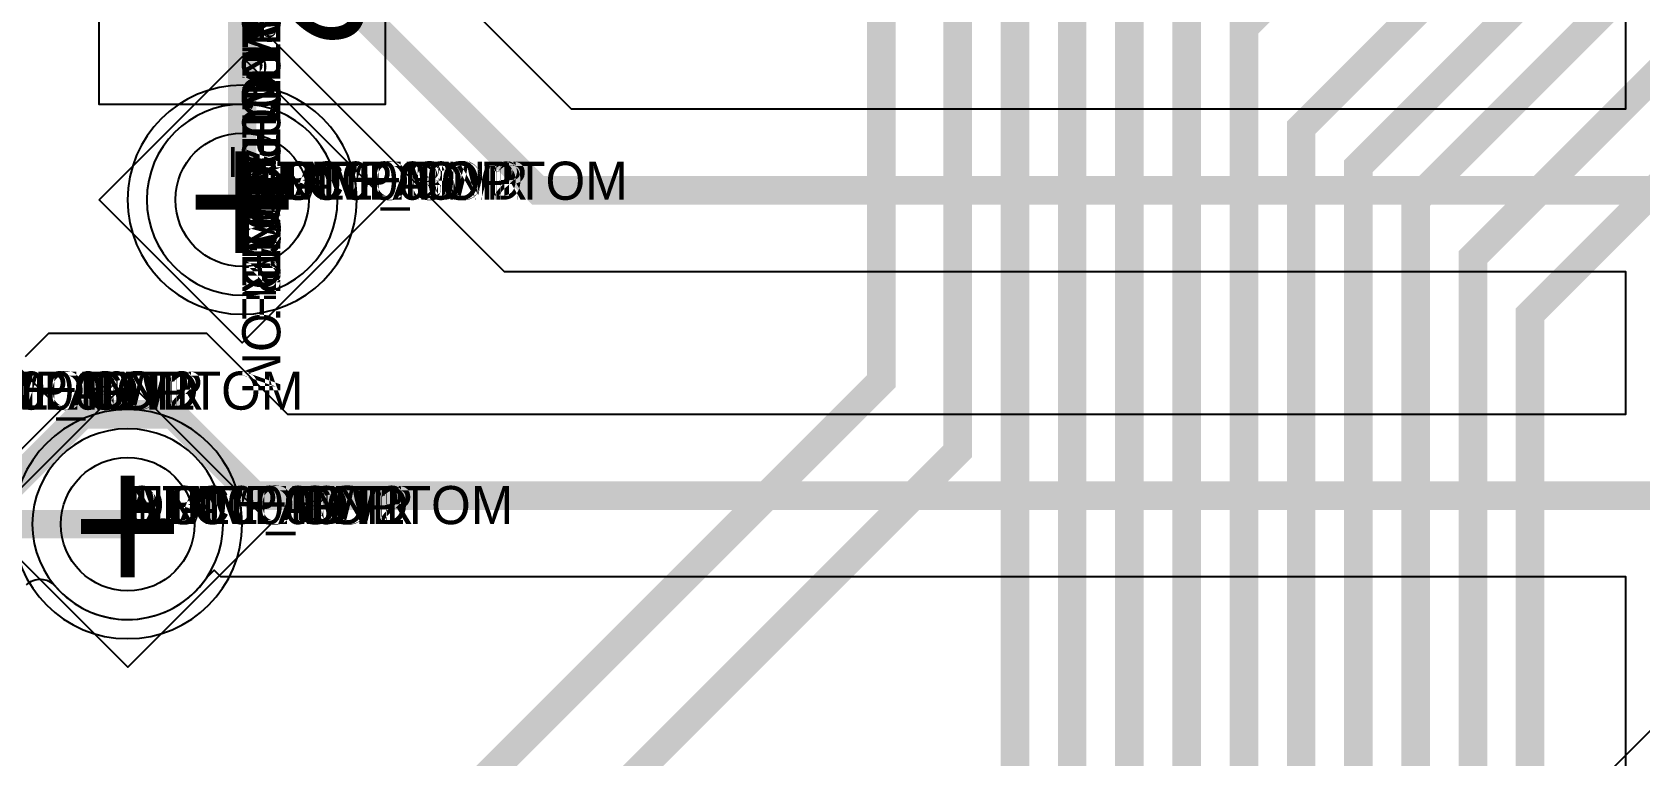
# Model space of a CAD drawing. Extents: x 0 to 323, y 0 to 320.
# Drawn here: x 126.45 to 134.88, y 52.64 to 56.43 of the extents above; entities that cross this region are included whole.
import ezdxf
from ezdxf.enums import TextEntityAlignment as Align

# ---------------------------------------------------------------- set-up
doc = ezdxf.new("R2010")
doc.units = 0
doc.header["$MEASUREMENT"] = 0
doc.layers.get('0').update_dxf_attribs({"linetype": 'CONTINUOUS'})
for name, color, linetype in [('CDN_FIGURES', 7, 'CONTINUOUS'), ('ETCH_BOTTOM', 7, 'CONTINUOUS'), ('ETCH_GND', 3, 'CONTINUOUS'), ('ETCH_INT1', 4, 'CONTINUOUS'), ('ETCH_INT2', 5, 'CONTINUOUS'), ('ETCH_PWR', 6, 'CONTINUOUS'), ('ETCH_TOP', 2, 'CONTINUOUS'), ('MANUFACTURING_NCLEGEND-1-6', 8, 'CONTINUOUS'), ('PACKAGE_GEOMETRY_PIN_NUMBER', 9, 'CONTINUOUS')]:
    doc.layers.add(name, color=color, linetype=linetype)

# ---------------------------------------------------------------- blocks, each defined once
blk = doc.blocks.new('PAD_INFO')
for tag in ['SHAPE_TYPE', 'PAD_HEIGHT', 'PAD_LAYER', 'PAD_TYPE', 'PAD_WIDTH']:
    blk.add_attdef(tag, (0, 0), '', height=0.2)
at = {"flags": 2}
blk.add_attdef('CDN_TYPE', (0, 0), '', height=0.2, dxfattribs=at)
blk = doc.blocks.new('DRILL_INFO')
at = {"flags": 2}
blk.add_attdef('CDN_TYPE', (0, 0), '', height=0.2, dxfattribs=at)
for tag in ['FSHAPE', 'FCHAR', 'DRILL_HEIGHT', 'DIAMETER', 'PLATED', 'DRILL_WIDTH']:
    blk.add_attdef(tag, (0, 0), '', height=0.2)
blk = doc.blocks.new('VIA0700X0300')
at = {"layer": 'ETCH_BOTTOM'}
blk.add_circle((0, 0), 0.35, dxfattribs=at)
at = {"layer": 'ETCH_GND'}
blk.add_circle((0, 0), 0.35, dxfattribs=at)
at = {"layer": 'ETCH_INT1'}
blk.add_circle((0, 0), 0.35, dxfattribs=at)
at = {"layer": 'ETCH_INT2'}
blk.add_circle((0, 0), 0.35, dxfattribs=at)
at = {"layer": 'ETCH_PWR'}
blk.add_circle((0, 0), 0.35, dxfattribs=at)
at = {"layer": 'ETCH_TOP'}
blk.add_circle((0, 0), 0.35, dxfattribs=at)
ref = blk.add_blockref('PAD_INFO', (0, 0))
ref.add_attrib('PAD_LAYER', 'ETCH_TOP', (0, 0), dxfattribs={"height": 0.2})
ref.add_attrib('SHAPE_TYPE', 'NULL', (0, 0), dxfattribs={"height": 0.2})
ref.add_attrib('PAD_TYPE', 'ANTIPAD', (0, 0), dxfattribs={"height": 0.2})
ref.add_attrib('PAD_WIDTH', '0.000000', (0, 0), dxfattribs={"height": 0.2})
ref.add_attrib('PAD_HEIGHT', '0.000000', (0, 0), dxfattribs={"height": 0.2})
ref = blk.add_blockref('PAD_INFO', (0, 0))
ref.add_attrib('PAD_LAYER', 'ETCH_GND', (0, 0), dxfattribs={"height": 0.2})
ref.add_attrib('SHAPE_TYPE', 'NULL', (0, 0), dxfattribs={"height": 0.2})
ref.add_attrib('PAD_TYPE', 'ANTIPAD', (0, 0), dxfattribs={"height": 0.2})
ref.add_attrib('PAD_WIDTH', '0.000000', (0, 0), dxfattribs={"height": 0.2})
ref.add_attrib('PAD_HEIGHT', '0.000000', (0, 0), dxfattribs={"height": 0.2})
ref = blk.add_blockref('PAD_INFO', (0, 0))
ref.add_attrib('PAD_LAYER', 'ETCH_INT1', (0, 0), dxfattribs={"height": 0.2})
ref.add_attrib('SHAPE_TYPE', 'NULL', (0, 0), dxfattribs={"height": 0.2})
ref.add_attrib('PAD_TYPE', 'ANTIPAD', (0, 0), dxfattribs={"height": 0.2})
ref.add_attrib('PAD_WIDTH', '0.000000', (0, 0), dxfattribs={"height": 0.2})
ref.add_attrib('PAD_HEIGHT', '0.000000', (0, 0), dxfattribs={"height": 0.2})
ref = blk.add_blockref('PAD_INFO', (0, 0))
ref.add_attrib('PAD_LAYER', 'ETCH_INT2', (0, 0), dxfattribs={"height": 0.2})
ref.add_attrib('SHAPE_TYPE', 'NULL', (0, 0), dxfattribs={"height": 0.2})
ref.add_attrib('PAD_TYPE', 'ANTIPAD', (0, 0), dxfattribs={"height": 0.2})
ref.add_attrib('PAD_WIDTH', '0.000000', (0, 0), dxfattribs={"height": 0.2})
ref.add_attrib('PAD_HEIGHT', '0.000000', (0, 0), dxfattribs={"height": 0.2})
ref = blk.add_blockref('PAD_INFO', (0, 0))
ref.add_attrib('PAD_LAYER', 'ETCH_PWR', (0, 0), dxfattribs={"height": 0.2})
ref.add_attrib('SHAPE_TYPE', 'NULL', (0, 0), dxfattribs={"height": 0.2})
ref.add_attrib('PAD_TYPE', 'ANTIPAD', (0, 0), dxfattribs={"height": 0.2})
ref.add_attrib('PAD_WIDTH', '0.000000', (0, 0), dxfattribs={"height": 0.2})
ref.add_attrib('PAD_HEIGHT', '0.000000', (0, 0), dxfattribs={"height": 0.2})
ref = blk.add_blockref('PAD_INFO', (0, 0))
ref.add_attrib('PAD_LAYER', 'ETCH_BOTTOM', (0, 0), dxfattribs={"height": 0.2})
ref.add_attrib('SHAPE_TYPE', 'NULL', (0, 0), dxfattribs={"height": 0.2})
ref.add_attrib('PAD_TYPE', 'ANTIPAD', (0, 0), dxfattribs={"height": 0.2})
ref.add_attrib('PAD_WIDTH', '0.000000', (0, 0), dxfattribs={"height": 0.2})
ref.add_attrib('PAD_HEIGHT', '0.000000', (0, 0), dxfattribs={"height": 0.2})
ref = blk.add_blockref('PAD_INFO', (0, 0))
ref.add_attrib('PAD_LAYER', 'ETCH_TOP', (0, 0), dxfattribs={"height": 0.2})
ref.add_attrib('SHAPE_TYPE', 'NULL', (0, 0), dxfattribs={"height": 0.2})
ref.add_attrib('PAD_TYPE', 'THERMAL', (0, 0), dxfattribs={"height": 0.2})
ref.add_attrib('PAD_WIDTH', '0.000000', (0, 0), dxfattribs={"height": 0.2})
ref.add_attrib('PAD_HEIGHT', '0.000000', (0, 0), dxfattribs={"height": 0.2})
ref = blk.add_blockref('PAD_INFO', (0, 0))
ref.add_attrib('PAD_LAYER', 'ETCH_GND', (0, 0), dxfattribs={"height": 0.2})
ref.add_attrib('SHAPE_TYPE', 'NULL', (0, 0), dxfattribs={"height": 0.2})
ref.add_attrib('PAD_TYPE', 'THERMAL', (0, 0), dxfattribs={"height": 0.2})
ref.add_attrib('PAD_WIDTH', '0.000000', (0, 0), dxfattribs={"height": 0.2})
ref.add_attrib('PAD_HEIGHT', '0.000000', (0, 0), dxfattribs={"height": 0.2})
ref = blk.add_blockref('PAD_INFO', (0, 0))
ref.add_attrib('PAD_LAYER', 'ETCH_INT1', (0, 0), dxfattribs={"height": 0.2})
ref.add_attrib('SHAPE_TYPE', 'NULL', (0, 0), dxfattribs={"height": 0.2})
ref.add_attrib('PAD_TYPE', 'THERMAL', (0, 0), dxfattribs={"height": 0.2})
ref.add_attrib('PAD_WIDTH', '0.000000', (0, 0), dxfattribs={"height": 0.2})
ref.add_attrib('PAD_HEIGHT', '0.000000', (0, 0), dxfattribs={"height": 0.2})
ref = blk.add_blockref('PAD_INFO', (0, 0))
ref.add_attrib('PAD_LAYER', 'ETCH_INT2', (0, 0), dxfattribs={"height": 0.2})
ref.add_attrib('SHAPE_TYPE', 'NULL', (0, 0), dxfattribs={"height": 0.2})
ref.add_attrib('PAD_TYPE', 'THERMAL', (0, 0), dxfattribs={"height": 0.2})
ref.add_attrib('PAD_WIDTH', '0.000000', (0, 0), dxfattribs={"height": 0.2})
ref.add_attrib('PAD_HEIGHT', '0.000000', (0, 0), dxfattribs={"height": 0.2})
ref = blk.add_blockref('PAD_INFO', (0, 0))
ref.add_attrib('PAD_LAYER', 'ETCH_PWR', (0, 0), dxfattribs={"height": 0.2})
ref.add_attrib('SHAPE_TYPE', 'NULL', (0, 0), dxfattribs={"height": 0.2})
ref.add_attrib('PAD_TYPE', 'THERMAL', (0, 0), dxfattribs={"height": 0.2})
ref.add_attrib('PAD_WIDTH', '0.000000', (0, 0), dxfattribs={"height": 0.2})
ref.add_attrib('PAD_HEIGHT', '0.000000', (0, 0), dxfattribs={"height": 0.2})
ref = blk.add_blockref('PAD_INFO', (0, 0))
ref.add_attrib('PAD_LAYER', 'ETCH_BOTTOM', (0, 0), dxfattribs={"height": 0.2})
ref.add_attrib('SHAPE_TYPE', 'NULL', (0, 0), dxfattribs={"height": 0.2})
ref.add_attrib('PAD_TYPE', 'THERMAL', (0, 0), dxfattribs={"height": 0.2})
ref.add_attrib('PAD_WIDTH', '0.000000', (0, 0), dxfattribs={"height": 0.2})
ref.add_attrib('PAD_HEIGHT', '0.000000', (0, 0), dxfattribs={"height": 0.2})
ref = blk.add_blockref('PAD_INFO', (0, 0))
ref.add_attrib('PAD_LAYER', 'ETCH_TOP', (0, 0), dxfattribs={"height": 0.2})
ref.add_attrib('SHAPE_TYPE', 'CIRCLE', (0, 0), dxfattribs={"height": 0.2})
ref.add_attrib('PAD_TYPE', 'REGULAR', (0, 0), dxfattribs={"height": 0.2})
ref.add_attrib('PAD_WIDTH', '0.700000', (0, 0), dxfattribs={"height": 0.2})
ref.add_attrib('PAD_HEIGHT', '0.700000', (0, 0), dxfattribs={"height": 0.2})
ref = blk.add_blockref('PAD_INFO', (0, 0))
ref.add_attrib('PAD_LAYER', 'ETCH_GND', (0, 0), dxfattribs={"height": 0.2})
ref.add_attrib('SHAPE_TYPE', 'CIRCLE', (0, 0), dxfattribs={"height": 0.2})
ref.add_attrib('PAD_TYPE', 'REGULAR', (0, 0), dxfattribs={"height": 0.2})
ref.add_attrib('PAD_WIDTH', '0.700000', (0, 0), dxfattribs={"height": 0.2})
ref.add_attrib('PAD_HEIGHT', '0.700000', (0, 0), dxfattribs={"height": 0.2})
ref = blk.add_blockref('PAD_INFO', (0, 0))
ref.add_attrib('PAD_LAYER', 'ETCH_INT1', (0, 0), dxfattribs={"height": 0.2})
ref.add_attrib('SHAPE_TYPE', 'CIRCLE', (0, 0), dxfattribs={"height": 0.2})
ref.add_attrib('PAD_TYPE', 'REGULAR', (0, 0), dxfattribs={"height": 0.2})
ref.add_attrib('PAD_WIDTH', '0.700000', (0, 0), dxfattribs={"height": 0.2})
ref.add_attrib('PAD_HEIGHT', '0.700000', (0, 0), dxfattribs={"height": 0.2})
ref = blk.add_blockref('PAD_INFO', (0, 0))
ref.add_attrib('PAD_LAYER', 'ETCH_INT2', (0, 0), dxfattribs={"height": 0.2})
ref.add_attrib('SHAPE_TYPE', 'CIRCLE', (0, 0), dxfattribs={"height": 0.2})
ref.add_attrib('PAD_TYPE', 'REGULAR', (0, 0), dxfattribs={"height": 0.2})
ref.add_attrib('PAD_WIDTH', '0.700000', (0, 0), dxfattribs={"height": 0.2})
ref.add_attrib('PAD_HEIGHT', '0.700000', (0, 0), dxfattribs={"height": 0.2})
ref = blk.add_blockref('PAD_INFO', (0, 0))
ref.add_attrib('PAD_LAYER', 'ETCH_PWR', (0, 0), dxfattribs={"height": 0.2})
ref.add_attrib('SHAPE_TYPE', 'CIRCLE', (0, 0), dxfattribs={"height": 0.2})
ref.add_attrib('PAD_TYPE', 'REGULAR', (0, 0), dxfattribs={"height": 0.2})
ref.add_attrib('PAD_WIDTH', '0.700000', (0, 0), dxfattribs={"height": 0.2})
ref.add_attrib('PAD_HEIGHT', '0.700000', (0, 0), dxfattribs={"height": 0.2})
ref = blk.add_blockref('PAD_INFO', (0, 0))
ref.add_attrib('PAD_LAYER', 'ETCH_BOTTOM', (0, 0), dxfattribs={"height": 0.2})
ref.add_attrib('SHAPE_TYPE', 'CIRCLE', (0, 0), dxfattribs={"height": 0.2})
ref.add_attrib('PAD_TYPE', 'REGULAR', (0, 0), dxfattribs={"height": 0.2})
ref.add_attrib('PAD_WIDTH', '0.700000', (0, 0), dxfattribs={"height": 0.2})
ref.add_attrib('PAD_HEIGHT', '0.700000', (0, 0), dxfattribs={"height": 0.2})
ref = blk.add_blockref('DRILL_INFO', (0, 0))
ref.add_attrib('DIAMETER', '0.300000', (0, 0), dxfattribs={"height": 0.2})
ref.add_attrib('PLATED', 'PLATED', (0, 0), dxfattribs={"height": 0.2})
ref.add_attrib('FSHAPE', 'DIAMOND', (0, 0), dxfattribs={"height": 0.2})
ref.add_attrib('FCHAR', '+', (0, 0), dxfattribs={"height": 0.2})
ref.add_attrib('DRILL_WIDTH', '1.500000', (0, 0), dxfattribs={"height": 0.2})
ref.add_attrib('DRILL_HEIGHT', '1.500000', (0, 0), dxfattribs={"height": 0.2})
for tag in ['CDN_TYPE', 'PIN']:
    blk.add_attdef(tag, (0, 0), '', height=0.2)
at = {"flags": 2}
for tag in ['PSTKNAME', 'BBV']:
    blk.add_attdef(tag, (0, 0), '', height=0.2, dxfattribs=at)
blk = doc.blocks.new('FIGURE_DIAMOND')
at = {"layer": 'CDN_FIGURES'}
blk.add_lwpolyline([(-0.5, 0), (0, 0.5), (0.5, 0), (0, -0.5)], close=True, dxfattribs=at)
blk = doc.blocks.new('RC1000X1500TS')
at = {"layer": 'ETCH_TOP'}
blk.add_lwpolyline([(-0.5, -0.75), (-0.5, 0.75), (0.5, 0.75), (0.5, -0.75)], close=True, dxfattribs=at)
ref = blk.add_blockref('PAD_INFO', (0, 0))
ref.add_attrib('PAD_LAYER', 'ETCH_TOP', (0, 0), dxfattribs={"height": 0.2})
ref.add_attrib('SHAPE_TYPE', 'NULL', (0, 0), dxfattribs={"height": 0.2})
ref.add_attrib('PAD_TYPE', 'ANTIPAD', (0, 0), dxfattribs={"height": 0.2})
ref.add_attrib('PAD_WIDTH', '0.000000', (0, 0), dxfattribs={"height": 0.2})
ref.add_attrib('PAD_HEIGHT', '0.000000', (0, 0), dxfattribs={"height": 0.2})
ref = blk.add_blockref('PAD_INFO', (0, 0))
ref.add_attrib('PAD_LAYER', 'ETCH_GND', (0, 0), dxfattribs={"height": 0.2})
ref.add_attrib('SHAPE_TYPE', 'NULL', (0, 0), dxfattribs={"height": 0.2})
ref.add_attrib('PAD_TYPE', 'ANTIPAD', (0, 0), dxfattribs={"height": 0.2})
ref.add_attrib('PAD_WIDTH', '0.000000', (0, 0), dxfattribs={"height": 0.2})
ref.add_attrib('PAD_HEIGHT', '0.000000', (0, 0), dxfattribs={"height": 0.2})
ref = blk.add_blockref('PAD_INFO', (0, 0))
ref.add_attrib('PAD_LAYER', 'ETCH_INT1', (0, 0), dxfattribs={"height": 0.2})
ref.add_attrib('SHAPE_TYPE', 'NULL', (0, 0), dxfattribs={"height": 0.2})
ref.add_attrib('PAD_TYPE', 'ANTIPAD', (0, 0), dxfattribs={"height": 0.2})
ref.add_attrib('PAD_WIDTH', '0.000000', (0, 0), dxfattribs={"height": 0.2})
ref.add_attrib('PAD_HEIGHT', '0.000000', (0, 0), dxfattribs={"height": 0.2})
ref = blk.add_blockref('PAD_INFO', (0, 0))
ref.add_attrib('PAD_LAYER', 'ETCH_INT2', (0, 0), dxfattribs={"height": 0.2})
ref.add_attrib('SHAPE_TYPE', 'NULL', (0, 0), dxfattribs={"height": 0.2})
ref.add_attrib('PAD_TYPE', 'ANTIPAD', (0, 0), dxfattribs={"height": 0.2})
ref.add_attrib('PAD_WIDTH', '0.000000', (0, 0), dxfattribs={"height": 0.2})
ref.add_attrib('PAD_HEIGHT', '0.000000', (0, 0), dxfattribs={"height": 0.2})
ref = blk.add_blockref('PAD_INFO', (0, 0))
ref.add_attrib('PAD_LAYER', 'ETCH_PWR', (0, 0), dxfattribs={"height": 0.2})
ref.add_attrib('SHAPE_TYPE', 'NULL', (0, 0), dxfattribs={"height": 0.2})
ref.add_attrib('PAD_TYPE', 'ANTIPAD', (0, 0), dxfattribs={"height": 0.2})
ref.add_attrib('PAD_WIDTH', '0.000000', (0, 0), dxfattribs={"height": 0.2})
ref.add_attrib('PAD_HEIGHT', '0.000000', (0, 0), dxfattribs={"height": 0.2})
ref = blk.add_blockref('PAD_INFO', (0, 0))
ref.add_attrib('PAD_LAYER', 'ETCH_BOTTOM', (0, 0), dxfattribs={"height": 0.2})
ref.add_attrib('SHAPE_TYPE', 'NULL', (0, 0), dxfattribs={"height": 0.2})
ref.add_attrib('PAD_TYPE', 'ANTIPAD', (0, 0), dxfattribs={"height": 0.2})
ref.add_attrib('PAD_WIDTH', '0.000000', (0, 0), dxfattribs={"height": 0.2})
ref.add_attrib('PAD_HEIGHT', '0.000000', (0, 0), dxfattribs={"height": 0.2})
ref = blk.add_blockref('PAD_INFO', (0, 0))
ref.add_attrib('PAD_LAYER', 'ETCH_TOP', (0, 0), dxfattribs={"height": 0.2})
ref.add_attrib('SHAPE_TYPE', 'NULL', (0, 0), dxfattribs={"height": 0.2})
ref.add_attrib('PAD_TYPE', 'THERMAL', (0, 0), dxfattribs={"height": 0.2})
ref.add_attrib('PAD_WIDTH', '0.000000', (0, 0), dxfattribs={"height": 0.2})
ref.add_attrib('PAD_HEIGHT', '0.000000', (0, 0), dxfattribs={"height": 0.2})
ref = blk.add_blockref('PAD_INFO', (0, 0))
ref.add_attrib('PAD_LAYER', 'ETCH_GND', (0, 0), dxfattribs={"height": 0.2})
ref.add_attrib('SHAPE_TYPE', 'NULL', (0, 0), dxfattribs={"height": 0.2})
ref.add_attrib('PAD_TYPE', 'THERMAL', (0, 0), dxfattribs={"height": 0.2})
ref.add_attrib('PAD_WIDTH', '0.000000', (0, 0), dxfattribs={"height": 0.2})
ref.add_attrib('PAD_HEIGHT', '0.000000', (0, 0), dxfattribs={"height": 0.2})
ref = blk.add_blockref('PAD_INFO', (0, 0))
ref.add_attrib('PAD_LAYER', 'ETCH_INT1', (0, 0), dxfattribs={"height": 0.2})
ref.add_attrib('SHAPE_TYPE', 'NULL', (0, 0), dxfattribs={"height": 0.2})
ref.add_attrib('PAD_TYPE', 'THERMAL', (0, 0), dxfattribs={"height": 0.2})
ref.add_attrib('PAD_WIDTH', '0.000000', (0, 0), dxfattribs={"height": 0.2})
ref.add_attrib('PAD_HEIGHT', '0.000000', (0, 0), dxfattribs={"height": 0.2})
ref = blk.add_blockref('PAD_INFO', (0, 0))
ref.add_attrib('PAD_LAYER', 'ETCH_INT2', (0, 0), dxfattribs={"height": 0.2})
ref.add_attrib('SHAPE_TYPE', 'NULL', (0, 0), dxfattribs={"height": 0.2})
ref.add_attrib('PAD_TYPE', 'THERMAL', (0, 0), dxfattribs={"height": 0.2})
ref.add_attrib('PAD_WIDTH', '0.000000', (0, 0), dxfattribs={"height": 0.2})
ref.add_attrib('PAD_HEIGHT', '0.000000', (0, 0), dxfattribs={"height": 0.2})
ref = blk.add_blockref('PAD_INFO', (0, 0))
ref.add_attrib('PAD_LAYER', 'ETCH_PWR', (0, 0), dxfattribs={"height": 0.2})
ref.add_attrib('SHAPE_TYPE', 'NULL', (0, 0), dxfattribs={"height": 0.2})
ref.add_attrib('PAD_TYPE', 'THERMAL', (0, 0), dxfattribs={"height": 0.2})
ref.add_attrib('PAD_WIDTH', '0.000000', (0, 0), dxfattribs={"height": 0.2})
ref.add_attrib('PAD_HEIGHT', '0.000000', (0, 0), dxfattribs={"height": 0.2})
ref = blk.add_blockref('PAD_INFO', (0, 0))
ref.add_attrib('PAD_LAYER', 'ETCH_BOTTOM', (0, 0), dxfattribs={"height": 0.2})
ref.add_attrib('SHAPE_TYPE', 'NULL', (0, 0), dxfattribs={"height": 0.2})
ref.add_attrib('PAD_TYPE', 'THERMAL', (0, 0), dxfattribs={"height": 0.2})
ref.add_attrib('PAD_WIDTH', '0.000000', (0, 0), dxfattribs={"height": 0.2})
ref.add_attrib('PAD_HEIGHT', '0.000000', (0, 0), dxfattribs={"height": 0.2})
ref = blk.add_blockref('PAD_INFO', (0, 0))
ref.add_attrib('PAD_LAYER', 'ETCH_GND', (0, 0), dxfattribs={"height": 0.2})
ref.add_attrib('SHAPE_TYPE', 'NULL', (0, 0), dxfattribs={"height": 0.2})
ref.add_attrib('PAD_TYPE', 'REGULAR', (0, 0), dxfattribs={"height": 0.2})
ref.add_attrib('PAD_WIDTH', '0.000000', (0, 0), dxfattribs={"height": 0.2})
ref.add_attrib('PAD_HEIGHT', '0.000000', (0, 0), dxfattribs={"height": 0.2})
ref = blk.add_blockref('PAD_INFO', (0, 0))
ref.add_attrib('PAD_LAYER', 'ETCH_INT1', (0, 0), dxfattribs={"height": 0.2})
ref.add_attrib('SHAPE_TYPE', 'NULL', (0, 0), dxfattribs={"height": 0.2})
ref.add_attrib('PAD_TYPE', 'REGULAR', (0, 0), dxfattribs={"height": 0.2})
ref.add_attrib('PAD_WIDTH', '0.000000', (0, 0), dxfattribs={"height": 0.2})
ref.add_attrib('PAD_HEIGHT', '0.000000', (0, 0), dxfattribs={"height": 0.2})
ref = blk.add_blockref('PAD_INFO', (0, 0))
ref.add_attrib('PAD_LAYER', 'ETCH_INT2', (0, 0), dxfattribs={"height": 0.2})
ref.add_attrib('SHAPE_TYPE', 'NULL', (0, 0), dxfattribs={"height": 0.2})
ref.add_attrib('PAD_TYPE', 'REGULAR', (0, 0), dxfattribs={"height": 0.2})
ref.add_attrib('PAD_WIDTH', '0.000000', (0, 0), dxfattribs={"height": 0.2})
ref.add_attrib('PAD_HEIGHT', '0.000000', (0, 0), dxfattribs={"height": 0.2})
ref = blk.add_blockref('PAD_INFO', (0, 0))
ref.add_attrib('PAD_LAYER', 'ETCH_PWR', (0, 0), dxfattribs={"height": 0.2})
ref.add_attrib('SHAPE_TYPE', 'NULL', (0, 0), dxfattribs={"height": 0.2})
ref.add_attrib('PAD_TYPE', 'REGULAR', (0, 0), dxfattribs={"height": 0.2})
ref.add_attrib('PAD_WIDTH', '0.000000', (0, 0), dxfattribs={"height": 0.2})
ref.add_attrib('PAD_HEIGHT', '0.000000', (0, 0), dxfattribs={"height": 0.2})
ref = blk.add_blockref('PAD_INFO', (0, 0))
ref.add_attrib('PAD_LAYER', 'ETCH_BOTTOM', (0, 0), dxfattribs={"height": 0.2})
ref.add_attrib('SHAPE_TYPE', 'NULL', (0, 0), dxfattribs={"height": 0.2})
ref.add_attrib('PAD_TYPE', 'REGULAR', (0, 0), dxfattribs={"height": 0.2})
ref.add_attrib('PAD_WIDTH', '0.000000', (0, 0), dxfattribs={"height": 0.2})
ref.add_attrib('PAD_HEIGHT', '0.000000', (0, 0), dxfattribs={"height": 0.2})
ref = blk.add_blockref('DRILL_INFO', (0, 0))
ref.add_attrib('DIAMETER', '0.000000', (0, 0), dxfattribs={"height": 0.2})
ref.add_attrib('PLATED', 'PLATED', (0, 0), dxfattribs={"height": 0.2})
ref.add_attrib('FSHAPE', 'NULL', (0, 0), dxfattribs={"height": 0.2})
ref.add_attrib('DRILL_WIDTH', '0.000000', (0, 0), dxfattribs={"height": 0.2})
ref.add_attrib('DRILL_HEIGHT', '0.000000', (0, 0), dxfattribs={"height": 0.2})
ref = blk.add_blockref('PAD_INFO', (0, 0))
ref.add_attrib('PAD_LAYER', 'ETCH_TOP', (0, 0), dxfattribs={"height": 0.2})
ref.add_attrib('SHAPE_TYPE', 'RECTANGLE', (0, 0), dxfattribs={"height": 0.2})
ref.add_attrib('PAD_TYPE', 'REGULAR', (0, 0), dxfattribs={"height": 0.2})
ref.add_attrib('PAD_WIDTH', '1.000000', (0, 0), dxfattribs={"height": 0.2})
ref.add_attrib('PAD_HEIGHT', '1.500000', (0, 0), dxfattribs={"height": 0.2})
for tag in ['CDN_TYPE', 'PIN']:
    blk.add_attdef(tag, (0, 0), '', height=0.2)
at = {"flags": 2}
for tag in ['PSTKNAME', 'BBV']:
    blk.add_attdef(tag, (0, 0), '', height=0.2, dxfattribs=at)
blk = doc.blocks.new('F56')
at = {"layer": 'ETCH_TOP'}
ref = blk.add_blockref('RC1000X1500TS', (0, 0), dxfattribs=at)
ref.add_attrib('CDN_TYPE', 'PIN', (0, 0), dxfattribs={"height": 0.2})
ref.add_attrib('PIN', '1', (0, 0), dxfattribs={"height": 0.2})
ref = blk.add_blockref('RC1000X1500TS', (1.75, 0), dxfattribs=at)
ref.add_attrib('CDN_TYPE', 'PIN', (0, 0), dxfattribs={"height": 0.2})
ref.add_attrib('PIN', '2', (0, 0), dxfattribs={"height": 0.2})
at = {"flags": 2}
for tag in ['SYMBOL_TYPE', 'CDN_TYPE', 'REFDES']:
    blk.add_attdef(tag, (0, 0), '', height=0.2, dxfattribs=at)

msp = doc.modelspace()

# ---------------------------------------------------------------- linework, layer by layer
at = {"layer": 'ETCH_BOTTOM'}
msp.add_lwpolyline([(125.0635, 42.9001), (135.5393, 53.3759, 0.450109), (135.5301, 53.5274, -1.129301), (136.3726, 54.3699, 0.450109), (136.5241, 54.3607), (139.7885, 57.6251), (145.754, 57.6251, 0.536893), (145.8474, 57.766, -0.117984), (145.8013, 58.0415, 0.434609), (145.7002, 58.1499), (126.6379, 58.1499), (125.4012, 56.9132, 0.668179)], format="xyb", dxfattribs=at)
for points in [[(127.55, 56.1501, 1), (127.55, 54.9499, 1)], [(126.95, 54.4501, 1), (126.95, 53.2499, 1)]]:
    msp.add_lwpolyline(points, format="xyb", close=True, dxfattribs=at)
at = {"layer": 'ETCH_GND'}
for points in [[(128.0501, 55.55, 1), (127.0499, 55.55, 1)], [(127.4501, 53.85, 1), (126.4499, 53.85, 1)]]:
    msp.add_lwpolyline(points, format="xyb", close=True, dxfattribs=at)
at = {"layer": 'ETCH_INT1'}
for points, format in [([(125.95, 92.05), (127.5239, 90.4761, 0.284366), (127.9261, 90.0739), (133.05, 84.95), (133.05, 76.85), (136.1, 73.8), (136.55, 73.8), (136.55, 69.05), (134.8, 67.3), (134.8, 64.3282), (134.6748, 64.2764), (134.6371, 64.3141), (134.6336, 64.3273, 1.740893), (134.0227, 63.7164), (134.0359, 63.7129), (134.8, 62.9488), (134.8, 56.0251), (129.2761, 56.0251), (125.6011, 59.7001)], "xyb"), ([(135.8, 55.6, 0.15, 0.15, 0), (129.1, 55.6, 0.15, 0.15, 0), (125.425, 59.275, 0.15, 0.15, 0), (124.1117, 59.275, 0.15, 0.15, 0), (123.775, 59.6117, 0.15, 0.15, 0), (123.775, 61.0883, 0.15, 0.15, 0), (121.0383, 63.825, 0.15, 0.15, 0), (120.875, 63.825, 0.15, 0.15, 0), (120.4, 64.3, 0.15, 0.15, 0)], "xyseb"), ([(125.2489, 58.8499), (128.9239, 55.1749), (134.8, 55.1749), (134.8, 54.4251), (127.7894, 54.4251), (127.3644, 54.8501), (126.5356, 54.8501), (126.4121, 54.7266, -0.46436)], "xyb"), ([(135.9, 54, 0.15, 0.15, 0), (127.6133, 54, 0.15, 0.15, 0), (127.1883, 54.425, 0.15, 0.15, 0), (126.7117, 54.425, 0.15, 0.15, 0), (126.1617, 53.875, 0.15, 0.15, 0), (125.325, 53.875, 0.15, 0.15, 0), (124.3, 52.85, 0.15, 0.15, 0)], "xyseb"), ([(126.42, 53.5321, -0.438125), (126.569, 53.5261, 0.493234), (127.3616, 53.5659), (127.3642, 53.5697), (127.4033, 53.6088), (127.4372, 53.5749), (134.8, 53.5749), (134.8, 44.8251), (121.8475, 44.8251)], "xyb")]:
    msp.add_lwpolyline(points, format=format, dxfattribs=at)
msp.add_lwpolyline([(128.0501, 55.55, 1), (127.0499, 55.55, 1)], format="xyb", close=True, dxfattribs=at)
at = {"layer": 'ETCH_INT2'}
for points in [[(128.0501, 55.55, 1), (127.0499, 55.55, 1)], [(127.4501, 53.85, 1), (126.4499, 53.85, 1)]]:
    msp.add_lwpolyline(points, format="xyb", close=True, dxfattribs=at)
at = {"layer": 'ETCH_PWR'}
msp.add_lwpolyline([(127.4501, 53.85, 1), (126.4499, 53.85, 1)], format="xyb", close=True, dxfattribs=at)
at = {"layer": 'ETCH_TOP'}
for points in [[(148.7, 59.6, 0.15, 0.15, 0), (150.568, 59.6, 0.15, 0.15, 0), (150.9, 59.932, 0.15, 0.15, 0), (150.9, 63.3411, 0.15, 0.15, 0), (148.4661, 65.775, 0.15, 0.15, 0), (137.6739, 65.775, 0.15, 0.15, 0), (130.9, 59.0011, 0.15, 0.15, 0), (130.9, 54.6, 0.15, 0.15, 0), (128.1, 51.8, 0.15, 0.15, 0), (128.05, 51.85, 0.15, 0.15, 0)], [(128.05, 51.35, 0.15, 0.15, 0), (128.175, 51.475, 0.15, 0.15, 0), (128.5432, 51.475, 0.15, 0.15, 0), (131.3, 54.2318, 0.15, 0.15, 0), (131.3, 58.9768, 0.15, 0.15, 0), (137.7982, 65.475, 0.15, 0.15, 0), (148.3418, 65.475, 0.15, 0.15, 0), (150.6, 63.2168, 0.15, 0.15, 0), (150.6, 60.872, 0.15, 0.15, 0), (150.128, 60.4, 0.15, 0.15, 0), (148.7, 60.4, 0.15, 0.15, 0)], [(128.05, 50.85, 0.15, 0.15, 0), (129.9, 50.85, 0.15, 0.15, 0), (131.6, 52.55, 0.15, 0.15, 0), (131.6, 58.8525, 0.15, 0.15, 0), (137.9225, 65.175, 0.15, 0.15, 0), (148.2175, 65.175, 0.15, 0.15, 0), (150.3, 63.0925, 0.15, 0.15, 0), (150.3, 61.65, 0.15, 0.15, 0), (149.85, 61.2, 0.15, 0.15, 0), (148.7, 61.2, 0.15, 0.15, 0)], [(128.85, 49.75, 0.15, 0.15, 0), (129.6499, 50.5499, 0.15, 0.15, 0), (130.0242, 50.5499, 0.15, 0.15, 0), (131.9, 52.4257, 0.15, 0.15, 0), (131.9, 58.7282, 0.15, 0.15, 0), (136.9968, 63.825, 0.15, 0.15, 0), (149.1432, 63.825, 0.15, 0.15, 0), (150, 62.9682, 0.15, 0.15, 0), (150, 62, 0.15, 0.15, 0), (148.7, 62, 0.15, 0.15, 0)], [(127, 47.2, 0.15, 0.15, 0), (128.596, 47.2, 0.15, 0.15, 0), (129.544, 48.148, 0.15, 0.15, 0), (129.544, 49.6454, 0.15, 0.15, 0), (132.2, 52.3014, 0.15, 0.15, 0), (132.2, 58.0771, 0.15, 0.15, 0), (136.1229, 62, 0.15, 0.15, 0), (137.44, 62, 0.15, 0.15, 0)], [(127, 46.7, 0.15, 0.15, 0), (128.757, 46.7, 0.15, 0.15, 0), (129.8498, 47.7928, 0.15, 0.15, 0), (129.8498, 49.5269, 0.15, 0.15, 0), (132.5, 52.1771, 0.15, 0.15, 0), (132.5, 56.9282, 0.15, 0.15, 0), (136.7718, 61.2, 0.15, 0.15, 0), (137.44, 61.2, 0.15, 0.15, 0)], [(127, 46.2, 0.15, 0.15, 0), (129.137, 46.2, 0.15, 0.15, 0), (130.1499, 47.2129, 0.15, 0.15, 0), (130.1499, 49.4027, 0.15, 0.15, 0), (132.8, 52.0528, 0.15, 0.15, 0), (132.8, 56.4514, 0.15, 0.15, 0), (136.7486, 60.4, 0.15, 0.15, 0), (137.44, 60.4, 0.15, 0.15, 0)], [(127, 45.7, 0.15, 0.15, 0), (129.297, 45.7, 0.15, 0.15, 0), (130.45, 46.853, 0.15, 0.15, 0), (130.45, 49.2785, 0.15, 0.15, 0), (133.1, 51.9285, 0.15, 0.15, 0), (133.1, 55.9282, 0.15, 0.15, 0), (136.7718, 59.6, 0.15, 0.15, 0), (137.44, 59.6, 0.15, 0.15, 0)], [(127, 44.2, 0.15, 0.15, 0), (128.718, 44.2, 0.15, 0.15, 0), (130.75, 46.232, 0.15, 0.15, 0), (130.75, 49.1542, 0.15, 0.15, 0), (133.4, 51.8042, 0.15, 0.15, 0), (133.4, 55.7257, 0.15, 0.15, 0), (136.4743, 58.8, 0.15, 0.15, 0), (137.44, 58.8, 0.15, 0.15, 0)], [(127, 43.7, 0.15, 0.15, 0), (128.964, 43.7, 0.15, 0.15, 0), (131.284, 46.02, 0.15, 0.15, 0), (131.284, 49.2639, 0.15, 0.15, 0), (133.7, 51.6799, 0.15, 0.15, 0), (133.7, 55.55, 0.15, 0.15, 0), (136.15, 58, 0.15, 0.15, 0), (137.44, 58, 0.15, 0.15, 0)], [(127, 42.7, 0.15, 0.15, 0), (127.075, 42.625, 0.15, 0.15, 0), (129.6882, 42.625, 0.15, 0.15, 0), (131.684, 44.6208, 0.15, 0.15, 0), (131.684, 48.947, 0.15, 0.15, 0), (134, 51.263, 0.15, 0.15, 0), (134, 55.25, 0.15, 0.15, 0), (135.95, 57.2, 0.15, 0.15, 0), (137.44, 57.2, 0.15, 0.15, 0)], [(127.55, 56.55, 0.15, 0.15, 0), (127.55, 55.55, 0.15, 0.15, 0)], [(119.25, 36.95, 0.15, 0.15, 0), (123.8, 41.5, 0.15, 0.15, 0), (128.9875, 41.5, 0.15, 0.15, 0), (132.124, 44.6365, 0.15, 0.15, 0), (132.124, 48.747, 0.15, 0.15, 0), (134.3, 50.923, 0.15, 0.15, 0), (134.3, 54.95, 0.15, 0.15, 0), (135.75, 56.4, 0.15, 0.15, 0), (137.44, 56.4, 0.15, 0.15, 0)], [(126.95, 53.85, 0.15, 0.15, 0), (122.85, 53.85, 0.15, 0.15, 0)]]:
    msp.add_lwpolyline(points, format="xyseb", dxfattribs=at)

# ---------------------------------------------------------------- block references
at = {"rotation": 270}
msp.add_blockref('F56', (127.55, 58.3), dxfattribs=at)
at = {"layer": 'ETCH_TOP'}
for p in [(127.55, 55.55), (125.85, 54.45), (126.95, 53.85)]:
    msp.add_blockref('VIA0700X0300', p, dxfattribs=at)
at = {"layer": 'MANUFACTURING_NCLEGEND-1-6', "xscale": 1.5, "yscale": 1.5}
for p in [(127.55, 55.55), (125.85, 54.45), (126.95, 53.85)]:
    msp.add_blockref('FIGURE_DIAMOND', p, dxfattribs=at)

# ---------------------------------------------------------------- texts
at = {"layer": 'MANUFACTURING_NCLEGEND-1-6'}
for p in [(127.55, 55.55), (126.95, 53.85)]:
    msp.add_text('+', height=0.75, dxfattribs=at).set_placement(p, align=Align.MIDDLE_CENTER)
at = {"layer": 'PACKAGE_GEOMETRY_PIN_NUMBER', "width": 0.88}
msp.add_text('2', height=0.635, rotation=270, dxfattribs=at).set_placement((127.55, 56.55), align=Align.CENTER)

doc.saveas('drawing.dxf')
